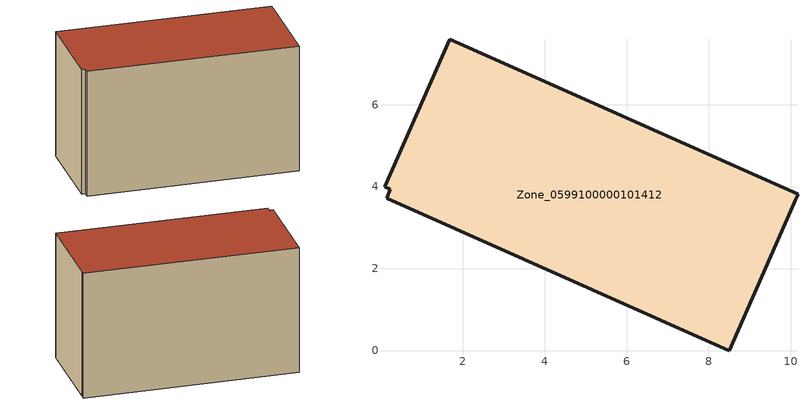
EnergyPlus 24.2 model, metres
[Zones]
Zone_0599100000101412
 floor ground (C_G): 10.09,3.61 8.5,0 0.15,3.71 0.24,3.93 0.09,4 1.68,7.59 10.18,3.81 10.12,3.67 z0
 wall outside (C_F): 10.18,3.81 1.68,7.59 0.09,4 0.24,3.93 0.15,3.71 8.5,0 10.09,3.61 10.12,3.67 10.18,3.81 z0:5.68
 roof outside (C_R): 8.5,0 10.09,3.61 10.12,3.67 10.18,3.81 1.68,7.59 0.09,4 0.24,3.93 0.15,3.71 z5.68
[BUILDING]
Pand.0599100000101412: North Axis=0; Terrain=City; Loads Convergence Tolerance Value=0.04; Temperature Convergence Tolerance Value=0.4; Solar Distribution=FullExterior; Maximum Number of Warmup Days=25; Minimum Number of Warmup Days=1
[Site:Location]
Rotterdam.The.Hague.AP_ZH_NLD Design_Conditions: Latitude=51.96; Longitude=4.45; Time Zone=1; Elevation=-4.5
[SITE:GROUNDTEMPERATURE:BUILDINGSURFACE]
18, 18, 18, 18, 18, 18, 18, 18, 18, 18, 18, 18
[MATERIAL] Thermal Absorptance=0.9; Solar Absorptance=0.7; Visible Absorptance=0.7
Name | Roughness | Thickness | Conductivity | Density | Specific Heat
G.TI.1946-1964 | MediumSmooth | 0.15 | 1 | 540 | 1210
F.TI.1946-1964 | Rough | 0.3 | 0.857143 | 1920 | 840
R.TI.1946-1964 | MediumRough | 0.2 | 0.277778 | 1500 | 1000
[CONSTRUCTION]
C_G: G.TI.1946-1964
C_F: F.TI.1946-1964
C_R: R.TI.1946-1964
[ZONE]
Zone_0599100000101412: Type=1; Multiplier=1; Ceiling Height=Autocalculate; Volume=Autocalculate; Floor Area=autocalculate; Part of Total Floor Area=Yes
[ZONEINFILTRATION:DESIGNFLOWRATE]
Infil_Zone_0599100000101412: Zone or ZoneList or Space or SpaceList=Zone_0599100000101412; Schedule=AlwaysOn; Design Flow Rate Calculation Method=Flow/Area; Flow Rate per Floor Area=0.003; Constant Term Coefficient=1; Temperature Term Coefficient=0; Velocity Term Coefficient=0; Velocity Squared Term Coefficient=0
[HVACTEMPLATE:ZONE:IDEALLOADSAIRSYSTEM]
Zone_0599100000101412: Maximum Heating Supply Air Temperature=50; Minimum Cooling Supply Air Temperature=13; Maximum Heating Supply Air Humidity Ratio=0.0156; Minimum Cooling Supply Air Humidity Ratio=0.0077; Heating Limit=NoLimit; Cooling Limit=NoLimit; Dehumidification Control Type=ConstantSensibleHeatRatio; Cooling Sensible Heat Ratio=0.7; Dehumidification Setpoint=60; Humidification Control Type=None; Humidification Setpoint=30; Outdoor Air Method=None; Outdoor Air Flow Rate per Person=0.00944; Outdoor Air Flow Rate per Zone Floor Area=0; Outdoor Air Flow Rate per Zone=0; Demand Controlled Ventilation Type=None; Outdoor Air Economizer Type=NoEconomizer; Heat Recovery Type=None; Sensible Heat Recovery Effectiveness=0.7; Latent Heat Recovery Effectiveness=0.65
[ZONECONTROL:THERMOSTAT]
ThermostatControl_Zone_0599100000101412: Zone or ZoneList=Zone_0599100000101412; Control Type Schedule=DualSetpointControlType; Control 1=Thermostat_Zone_0599100000101412; Temperature Difference Between Cutout And Setpoint=0
[THERMOSTATSETPOINT:DUALSETPOINT]
Thermostat_Zone_0599100000101412: Heating Setpoint Temperature Schedule=HeatingSetpoint_Zone_0599100000101412; Cooling Setpoint Temperature Schedule=CoolingSetpoint_Zone_0599100000101412
[SCHEDULE:COMPACT]
HeatingSetpoint_Zone_0599100000101412: Through: 12/31, For: AllDays, Until: 24:00, 21
CoolingSetpoint_Zone_0599100000101412: Through: 12/31, For: AllDays, Until: 24:00, 24
DualSetpointControlType: Through: 12/31, For: AllDays, Until: 24:00, 4
AlwaysOn: Through: 12/31, For: AllDays, Until: 24:00, 1
